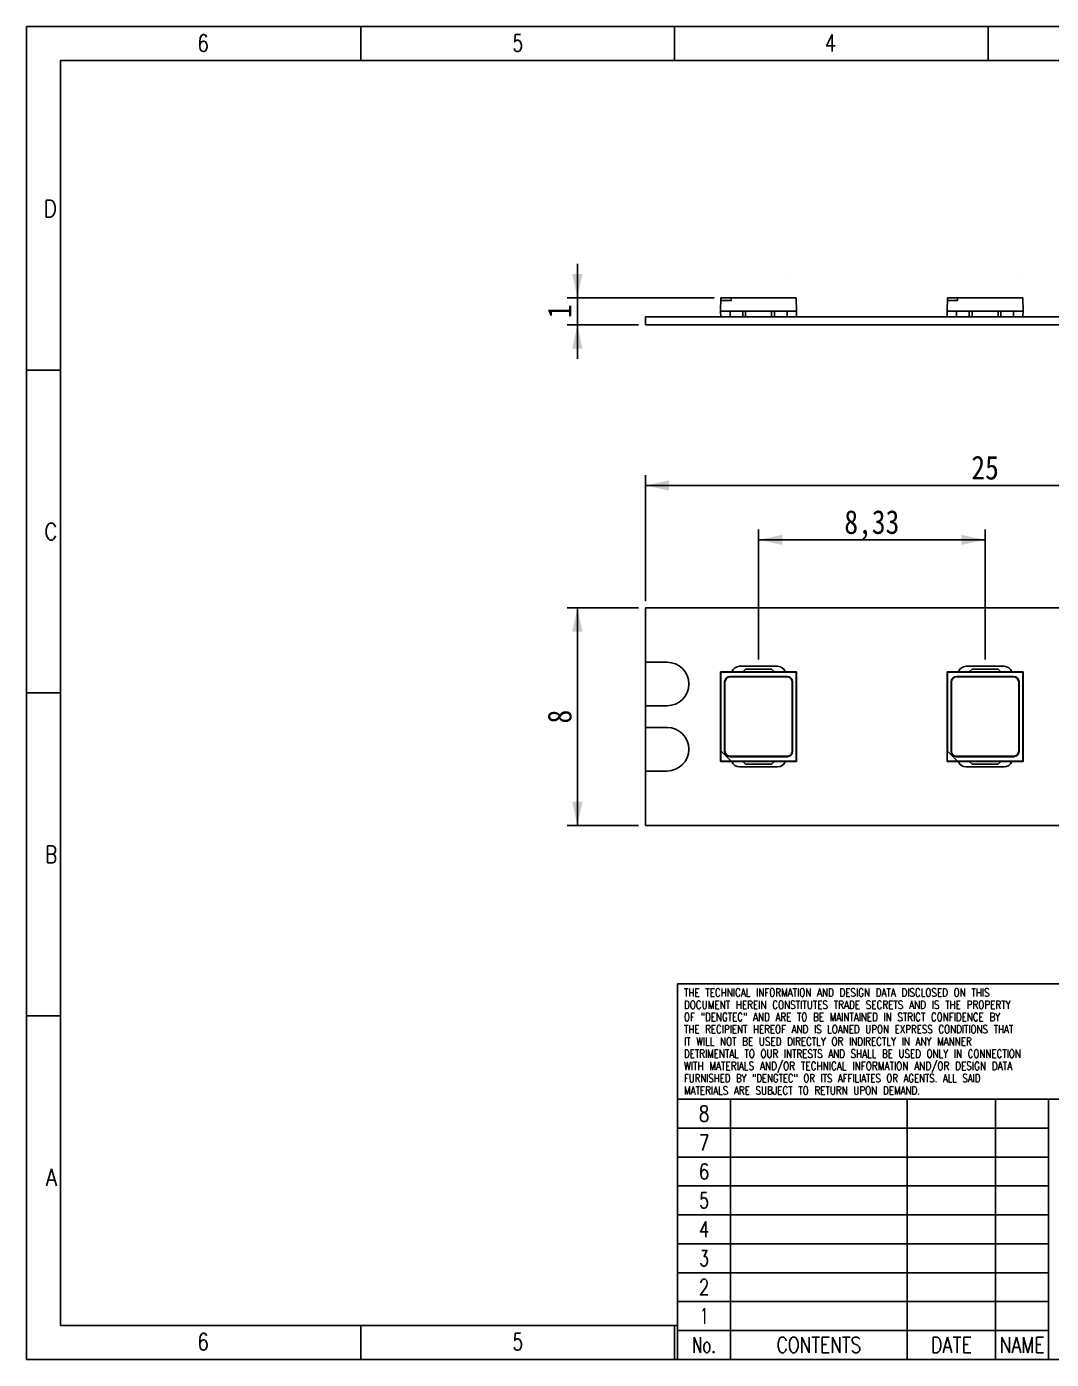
# Model space of a CAD drawing. Extents: x 1.8 to 72.5, y 1.7 to 50.8.
# Drawn here: x 1.75 to 39.45, y 1.75 to 50.75 of the extents above; entities that cross this region are included whole.
import ezdxf
from ezdxf.enums import TextEntityAlignment as Align

# ---------------------------------------------------------------- set-up
doc = ezdxf.new("R2010")
doc.units = 0
doc.header["$LTSCALE"] = 4.08375
doc.layers.get('0').update_dxf_attribs({"linetype": 'CONTINUOUS'})
for name, color, linetype in [('LED_CHIP_2835_BASE2', 7, 'CONTINUOUS'), ('LED_CHIP_2835_ELETRODE_12', 7, 'CONTINUOUS'), ('LED_CHIP_2835_ELETRODE_22', 7, 'CONTINUOUS'), ('LED_CHIP_2835_SLICONE2', 7, 'CONTINUOUS'), ('LS-12V-120-W8-28354', 7, 'CONTINUOUS'), ('LS-12V-120-W8-28359', 7, 'CONTINUOUS'), ('LS-12V-120-W8-2835_PADS2', 7, 'CONTINUOUS'), ('LS-12V-120-W8-2835_PLATE2', 7, 'CONTINUOUS')]:
    doc.layers.add(name, color=color, linetype=linetype)
doc.styles.get("Standard").update_dxf_attribs({"font": 'SIMHEI.SHX', "width": 0.85})
doc.styles.add('TEXTSTYLE_2', font='TXT.TTF')
doc.styles.add('TEXTSTYLE_3', font='TXT.TTF')
doc.styles.add('TEXTSTYLE_5', font='TXT.TTF')
doc.dimstyles.get("Standard").update_dxf_attribs({"dimtxt": 2.5, "dimasz": 2.5, "dimexe": 1.25, "dimexo": 0.625, "dimtad": 1, "dimcen": 2.5, "dimazin": 3, "dimtfac": 1, "dimtmove": 0, "dimatfit": 3})

# ---------------------------------------------------------------- blocks, each defined once
blk = doc.blocks.new('_FILLED')
at = {"color": 0, "linetype": 'BYBLOCK'}
blk.add_solid([(0, 0), (-1, 0.214), (-1, -0.214)], dxfattribs=at)
blk = doc.blocks.new('*D0')
at = {"layer": 'LS-12V-120-W8-28354', "color": 3}
for p, q in [((24.263, 29.381), (21.638, 29.381)), ((22.013, 29.381), (22.013, 25.381)), ((22.013, 21.381), (22.013, 25.381)), ((24.263, 21.381), (21.638, 21.381))]:
    blk.add_line(p, q, dxfattribs=at)
at = {"layer": 'LS-12V-120-W8-28354', "color": 3, "xscale": 0.875, "yscale": 0.875, "zscale": 0.875}
for p, rotation in [((22.013, 29.381), 90), ((22.013, 21.381), 270)]:
    blk.add_blockref('_FILLED', p, dxfattribs=dict(at, rotation=rotation))
at = {"layer": 'LS-12V-120-W8-28354', "color": 3, "width": 0.85}
blk.add_text('8', height=0.875, rotation=90, dxfattribs=at).set_placement((21.794, 25.381), align=Align.CENTER)
blk = doc.blocks.new('*D1')
at = {"layer": 'LS-12V-120-W8-28354', "color": 3}
for p, q in [((24.513, 29.631), (24.513, 34.256)), ((24.513, 33.881), (37.013, 33.881)), ((49.513, 33.881), (37.013, 33.881)), ((49.513, 29.631), (49.513, 34.256))]:
    blk.add_line(p, q, dxfattribs=at)
at = {"layer": 'LS-12V-120-W8-28354', "color": 3, "xscale": 0.875, "yscale": 0.875, "zscale": 0.875, "rotation": 180}
blk.add_blockref('_FILLED', (24.513, 33.881), dxfattribs=at)
at = {"layer": 'LS-12V-120-W8-28354', "color": 3, "xscale": 0.875, "yscale": 0.875, "zscale": 0.875}
blk.add_blockref('_FILLED', (49.513, 33.881), dxfattribs=at)
at = {"layer": 'LS-12V-120-W8-28354', "color": 3, "width": 0.85}
blk.add_text('25', height=0.875, dxfattribs=at).set_placement((37.013, 34.1), align=Align.CENTER)
blk = doc.blocks.new('*D2')
at = {"layer": 'LS-12V-120-W8-28354', "color": 3}
for p, q in [((22.013, 40.784), (22.013, 42.034)), ((22.013, 42.034), (22.013, 40.284)), ((27.043, 40.784), (21.638, 40.784)), ((22.013, 38.534), (22.013, 40.284)), ((24.263, 39.784), (21.638, 39.784)), ((22.013, 39.784), (22.013, 38.534))]:
    blk.add_line(p, q, dxfattribs=at)
at = {"layer": 'LS-12V-120-W8-28354', "color": 3, "xscale": 0.875, "yscale": 0.875, "zscale": 0.875}
for p, rotation in [((22.013, 40.784), 270), ((22.013, 39.784), 90)]:
    blk.add_blockref('_FILLED', p, dxfattribs=dict(at, rotation=rotation))
at = {"layer": 'LS-12V-120-W8-28354', "color": 3, "width": 0.85}
blk.add_text('1', height=0.875, rotation=90, dxfattribs=at).set_placement((21.794, 40.284), align=Align.CENTER)
blk = doc.blocks.new('*D3')
at = {"layer": 'LS-12V-120-W8-28354', "color": 3}
for p, q in [((28.68, 27.481), (28.68, 32.256)), ((28.68, 31.881), (32.846, 31.881)), ((37.013, 31.881), (32.846, 31.881)), ((37.013, 27.481), (37.013, 32.256))]:
    blk.add_line(p, q, dxfattribs=at)
at = {"layer": 'LS-12V-120-W8-28354', "color": 3, "xscale": 0.875, "yscale": 0.875, "zscale": 0.875, "rotation": 180}
blk.add_blockref('_FILLED', (28.68, 31.881), dxfattribs=at)
at = {"layer": 'LS-12V-120-W8-28354', "color": 3, "xscale": 0.875, "yscale": 0.875, "zscale": 0.875}
blk.add_blockref('_FILLED', (37.013, 31.881), dxfattribs=at)
at = {"layer": 'LS-12V-120-W8-28354', "color": 3, "width": 0.85}
blk.add_text('8,33', height=0.875, dxfattribs=at).set_placement((32.846, 32.1), align=Align.CENTER)

msp = doc.modelspace()

# ---------------------------------------------------------------- linework, layer by layer
at = {"color": 7}
for p, q in [((29.895, 41.69), (29.895, 41.69)), ((38.228, 41.69), (38.228, 41.69)), ((29.895, 24.504), (29.895, 24.504)), ((38.228, 24.504), (38.228, 24.504))]:
    msp.add_line(p, q, dxfattribs=at)
at = {"layer": 'LED_CHIP_2835_BASE2', "color": 7}
for p, q in [((27.28, 40.284), (27.293, 40.784)), ((27.29, 40.684), (27.669, 40.684)), ((27.293, 40.784), (30.066, 40.784)), ((27.666, 40.784), (27.669, 40.684)), ((30.08, 40.284), (30.066, 40.784)), ((35.613, 40.284), (35.626, 40.784)), ((35.623, 40.684), (36.002, 40.684)), ((35.626, 40.784), (38.4, 40.784)), ((36, 40.784), (36.002, 40.684)), ((38.413, 40.284), (38.4, 40.784)), ((27.28, 40.284), (27.285, 40.084)), ((27.28, 40.284), (28.1, 40.284)), ((29.26, 40.284), (30.08, 40.284)), ((30.074, 40.084), (30.08, 40.284)), ((35.613, 40.284), (35.618, 40.084)), ((35.613, 40.284), (36.433, 40.284)), ((37.593, 40.284), (38.413, 40.284)), ((38.408, 40.084), (38.413, 40.284)), ((27.28, 27.031), (27.28, 23.731)), ((27.28, 27.031), (27.293, 27.018)), ((27.28, 27.031), (30.08, 27.031)), ((27.293, 27.018), (27.293, 24.118)), ((27.293, 27.018), (30.066, 27.018)), ((30.08, 27.031), (30.066, 27.018)), ((30.066, 23.745), (30.066, 27.018)), ((30.08, 23.731), (30.08, 27.031)), ((35.613, 27.031), (35.613, 23.731)), ((35.613, 27.031), (35.626, 27.018)), ((35.613, 27.031), (38.413, 27.031)), ((35.626, 27.018), (35.626, 24.118)), ((35.626, 27.018), (38.4, 27.018)), ((38.413, 27.031), (38.4, 27.018)), ((38.4, 23.745), (38.4, 27.018)), ((38.413, 23.731), (38.413, 27.031)), ((27.43, 26.655), (27.43, 24.108)), ((27.43, 26.655), (27.443, 26.655)), ((27.63, 26.855), (27.63, 26.841)), ((29.73, 26.855), (27.63, 26.855)), ((29.73, 26.855), (29.73, 26.841)), ((29.93, 26.655), (29.916, 26.655)), ((29.93, 24.108), (29.93, 26.655)), ((35.763, 26.655), (35.763, 24.108)), ((35.763, 26.655), (35.777, 26.655)), ((35.963, 26.855), (35.963, 26.841)), ((38.063, 26.855), (35.963, 26.855)), ((38.063, 26.855), (38.063, 26.841)), ((38.263, 26.655), (38.249, 26.655)), ((38.263, 24.108), (38.263, 26.655)), ((27.29, 23.742), (27.29, 24.121)), ((27.669, 23.742), (27.29, 24.121)), ((27.43, 24.108), (27.443, 24.108)), ((29.93, 24.108), (29.916, 24.108)), ((35.623, 24.121), (36.002, 23.742)), ((35.623, 23.742), (35.623, 24.121)), ((35.763, 24.108), (35.777, 24.108)), ((38.263, 24.108), (38.249, 24.108)), ((27.28, 23.731), (27.29, 23.742)), ((27.28, 23.731), (30.08, 23.731)), ((27.29, 23.742), (27.669, 23.742)), ((27.63, 23.908), (27.63, 23.922)), ((27.63, 23.908), (29.73, 23.908)), ((30.066, 23.745), (27.666, 23.745)), ((29.73, 23.908), (29.73, 23.922)), ((30.08, 23.731), (30.066, 23.745)), ((35.613, 23.731), (35.623, 23.742)), ((35.613, 23.731), (38.413, 23.731)), ((35.623, 23.742), (36.002, 23.742)), ((35.963, 23.908), (35.963, 23.922)), ((35.963, 23.908), (38.063, 23.908)), ((38.4, 23.745), (36, 23.745)), ((38.063, 23.908), (38.063, 23.922)), ((38.413, 23.731), (38.4, 23.745))]:
    msp.add_line(p, q, dxfattribs=at)
for centre, start, end in [((27.63, 26.655), 90, 180), ((29.73, 26.655), 0, 90), ((35.963, 26.655), 90, 180), ((38.063, 26.655), 0, 90), ((27.63, 24.108), 180, 270), ((29.73, 24.108), 270, 360), ((35.963, 24.108), 180, 270), ((38.063, 24.108), 270, 360)]:
    msp.add_arc(centre, 0.2, start, end, dxfattribs=at)
at = {"layer": 'LED_CHIP_2835_ELETRODE_12', "color": 7}
for p, q in [((27.63, 40.284), (27.63, 40.084)), ((27.63, 40.284), (29.73, 40.284)), ((28.1, 40.284), (28.1, 40.084)), ((28.2, 40.084), (28.2, 40.284)), ((29.16, 40.284), (29.16, 40.084)), ((29.26, 40.284), (29.26, 40.084)), ((29.73, 40.284), (29.73, 40.084)), ((35.963, 40.284), (35.963, 40.084)), ((35.963, 40.284), (38.063, 40.284)), ((36.433, 40.284), (36.433, 40.084)), ((36.533, 40.084), (36.533, 40.284)), ((37.493, 40.284), (37.493, 40.084)), ((37.593, 40.284), (37.593, 40.084)), ((38.063, 40.284), (38.063, 40.084)), ((28.1, 23.731), (27.63, 23.731)), ((28.1, 23.731), (28.2, 23.631)), ((29.16, 23.631), (28.2, 23.631)), ((29.16, 23.631), (29.26, 23.731)), ((29.73, 23.731), (29.26, 23.731)), ((36.433, 23.731), (35.963, 23.731)), ((36.433, 23.731), (36.533, 23.631)), ((37.493, 23.631), (36.533, 23.631)), ((37.493, 23.631), (37.593, 23.731)), ((38.063, 23.731), (37.593, 23.731))]:
    msp.add_line(p, q, dxfattribs=at)
at = {"layer": 'LED_CHIP_2835_ELETRODE_22', "color": 7}
for p, q in [((27.63, 27.031), (28.1, 27.031)), ((28.2, 27.131), (28.1, 27.031)), ((28.2, 27.131), (29.16, 27.131)), ((29.26, 27.031), (29.16, 27.131)), ((29.26, 27.031), (29.73, 27.031)), ((35.963, 27.031), (36.433, 27.031)), ((36.533, 27.131), (36.433, 27.031)), ((36.533, 27.131), (37.493, 27.131)), ((37.593, 27.031), (37.493, 27.131)), ((37.593, 27.031), (38.063, 27.031))]:
    msp.add_line(p, q, dxfattribs=at)
at = {"layer": 'LED_CHIP_2835_SLICONE2', "color": 7}
for p, q in [((27.443, 26.655), (27.443, 24.108)), ((29.73, 26.841), (27.63, 26.841)), ((29.916, 24.108), (29.916, 26.655)), ((35.777, 26.655), (35.777, 24.108)), ((38.063, 26.841), (35.963, 26.841)), ((38.249, 24.108), (38.249, 26.655)), ((27.63, 23.922), (29.73, 23.922)), ((35.963, 23.922), (38.063, 23.922))]:
    msp.add_line(p, q, dxfattribs=at)
for centre, start, end in [((27.63, 26.655), 90, 180), ((29.73, 26.655), 0, 90), ((35.963, 26.655), 90, 180), ((38.063, 26.655), 0, 90), ((27.63, 24.108), 180, 270), ((29.73, 24.108), 270, 360), ((35.963, 24.108), 180, 270), ((38.063, 24.108), 270, 360)]:
    msp.add_arc(centre, 0.186, start, end, dxfattribs=at)
at = {"layer": 'LS-12V-120-W8-28359', "color": 7}
for p, q in [((1.75, 1.75), (1.75, 50.75)), ((1.75, 50.75), (72.5, 50.75)), ((14.042, 49.5), (14.042, 50.75)), ((25.583, 49.5), (25.583, 50.75)), ((37.125, 49.5), (37.125, 50.75)), ((3, 3), (3, 49.5)), ((3, 49.5), (71.25, 49.5)), ((3, 38.125), (1.75, 38.125)), ((3, 26.25), (1.75, 26.25)), ((3, 14.375), (1.75, 14.375)), ((3, 3), (25.7, 3)), ((14.042, 3), (14.042, 1.75)), ((25.583, 3), (25.583, 1.75)), ((1.75, 1.75), (72.5, 1.75))]:
    msp.add_line(p, q, dxfattribs=at)
at = {"layer": 'LS-12V-120-W8-28359', "color": 3}
for p, q in [((25.7, 15.562), (72.5, 15.562)), ((25.7, 15.562), (25.7, 1.75)), ((25.7, 11.312), (72.5, 11.312)), ((27.65, 11.312), (27.65, 1.75)), ((34.15, 11.312), (34.15, 1.75)), ((37.4, 11.312), (37.4, 1.75)), ((39.35, 11.312), (39.35, 1.75)), ((25.7, 10.25), (39.35, 10.25)), ((25.7, 9.187), (39.35, 9.187)), ((25.7, 8.125), (39.35, 8.125)), ((25.7, 7.062), (39.35, 7.062)), ((25.7, 6), (39.35, 6)), ((25.7, 4.937), (39.35, 4.937)), ((25.7, 3.875), (39.35, 3.875)), ((25.7, 2.812), (39.35, 2.812)), ((25.7, 1.75), (72.5, 1.75))]:
    msp.add_line(p, q, dxfattribs=at)
at = {"layer": 'LS-12V-120-W8-2835_PADS2', "color": 7}
for p, q in [((24.513, 27.381), (24.513, 25.781)), ((25.313, 27.381), (24.513, 27.381)), ((29.38, 27.231), (27.98, 27.231)), ((37.713, 27.231), (36.313, 27.231)), ((24.513, 25.781), (25.313, 25.781)), ((24.513, 24.981), (24.513, 23.381)), ((25.313, 24.981), (24.513, 24.981)), ((27.98, 23.531), (29.38, 23.531)), ((36.313, 23.531), (37.713, 23.531)), ((24.513, 23.381), (25.313, 23.381))]:
    msp.add_line(p, q, dxfattribs=at)
for centre, radius, start, end in [((25.313, 26.581), 0.8, 270, 90), ((27.98, 26.931), 0.3, 90, 160.3288), ((29.38, 26.931), 0.3, 19.6712, 90), ((36.313, 26.931), 0.3, 90, 160.3288), ((37.713, 26.931), 0.3, 19.6712, 90), ((25.313, 24.181), 0.8, 270, 90), ((27.98, 23.831), 0.3, 199.6712, 270), ((29.38, 23.831), 0.3, 270, 340.3288), ((36.313, 23.831), 0.3, 199.6712, 270), ((37.713, 23.831), 0.3, 270, 340.3288)]:
    msp.add_arc(centre, radius, start, end, dxfattribs=at)
at = {"layer": 'LS-12V-120-W8-2835_PLATE2', "color": 7}
for p, q in [((24.513, 40.084), (24.513, 39.784)), ((24.513, 40.084), (49.513, 40.084)), ((24.513, 39.784), (49.513, 39.784)), ((24.513, 29.381), (24.513, 27.381)), ((49.513, 29.381), (24.513, 29.381)), ((24.513, 27.381), (25.313, 27.381)), ((29.38, 27.231), (27.98, 27.231)), ((37.713, 27.231), (36.313, 27.231)), ((24.513, 25.781), (24.513, 24.981)), ((24.513, 25.781), (25.313, 25.781)), ((24.513, 24.981), (25.313, 24.981)), ((27.98, 23.531), (29.38, 23.531)), ((36.313, 23.531), (37.713, 23.531)), ((24.513, 23.381), (24.513, 21.381)), ((24.513, 23.381), (25.313, 23.381)), ((24.513, 21.381), (49.513, 21.381))]:
    msp.add_line(p, q, dxfattribs=at)
for centre, radius, start, end in [((25.313, 26.581), 0.8, 270, 90), ((27.98, 26.931), 0.3, 90, 160.4494), ((29.38, 26.931), 0.3, 19.5506, 90), ((36.313, 26.931), 0.3, 90, 160.4494), ((37.713, 26.931), 0.3, 19.5506, 90), ((25.313, 24.181), 0.8, 270, 90), ((27.98, 23.831), 0.3, 199.5506, 270), ((29.38, 23.831), 0.3, 270, 340.4494), ((36.313, 23.831), 0.3, 199.5506, 270), ((37.713, 23.831), 0.3, 270, 340.4494)]:
    msp.add_arc(centre, radius, start, end, dxfattribs=at)

# ---------------------------------------------------------------- texts
at = {"layer": 'LS-12V-120-W8-28359', "color": 7, "style": 'TEXTSTYLE_2'}
for s, width, p in [('6', 0.785714, (8.454, 49.832)), ('4', 0.785714, (31.538, 49.832)), ('D', 0.904762, (2.875, 43.75)), ('C', 0.833333, (2.875, 31.875)), ('B', 0.785714, (2.875, 20)), ('A', 0.857143, (2.875, 8.125)), ('6', 0.785714, (8.454, 2.082))]:
    msp.add_text(s, height=0.625, dxfattribs=dict(at, width=width)).set_placement(p, align=Align.RIGHT)
at = {"layer": 'LS-12V-120-W8-28359', "color": 7, "style": 'TEXTSTYLE_2', "width": 0.714286}
for p in [(19.629, 49.832), (19.629, 2.082)]:
    msp.add_text('5', height=0.625, dxfattribs=at).set_placement(p)
at = {"layer": 'LS-12V-120-W8-28359', "color": 3, "style": 'TEXTSTYLE_3'}
for s, width, p in [('THE TECHNICAL INFORMATION AND DESIGN DATA DISCLOSED ON THIS', 0.786118, (25.934, 15.087)), ('DOCUMENT HEREIN CONSTITUTES TRADE SECRETS AND IS THE PROPERTY', 0.790398, (25.934, 14.637)), ('OF "DENGTEC" AND ARE TO BE MAINTAINED IN STRICT CONFIDENCE BY', 0.782592, (25.934, 14.187)), ('THE RECIPIENT HEREOF AND IS LOANED UPON EXPRESS CONDITIONS THAT', 0.779289, (25.934, 13.737)), ('IT WILL NOT BE USED DIRECTLY OR INDIRECTLY IN ANY MANNER ', 0.784879, (25.934, 13.287)), ('WITH MATERIALS AND/OR TECHNICAL INFORMATION AND/OR DESIGN DATA', 0.797619, (25.934, 12.387)), ('DETRIMENTAL TO OUR INTRESTS AND SHALL BE USED ONLY IN CONNECTION ', 0.780586, (25.934, 12.837)), ('FURNISHED BY "DENGTEC" OR ITS AFFILIATES OR AGENTS. ALL SAID', 0.76746, (25.934, 11.937)), ('MATERIALS ARE SUBJECT TO RETURN UPON DEMAND.', 0.785714, (25.934, 11.487))]:
    msp.add_text(s, height=0.3, dxfattribs=dict(at, width=width)).set_placement(p)
at = {"layer": 'LS-12V-120-W8-28359', "color": 3, "style": 'TEXTSTYLE_5'}
for s, width, p in [('8', 0.785714, (26.675, 10.494)), ('7', 0.785714, (26.675, 9.431)), ('6', 0.785714, (26.675, 8.369)), ('5', 0.714286, (26.675, 7.306)), ('4', 0.785714, (26.675, 6.244)), ('3', 0.714286, (26.675, 5.181)), ('2', 0.785714, (26.675, 4.119)), ('1', 0.571429, (26.675, 3.056)), ('No.', 0.690476, (26.675, 1.994)), ('CONTENTS', 0.800595, (30.9, 1.994)), ('DATE', 0.833333, (35.775, 1.994)), ('NAME', 0.803571, (38.375, 1.994))]:
    msp.add_text(s, height=0.575, dxfattribs=dict(at, width=width)).set_placement(p, align=Align.CENTER)

# ---------------------------------------------------------------- dimensions: what is measured, and where the dimension line sits
at = {"layer": 'LS-12V-120-W8-28354', "color": 3}
for base, p1, p2, angle, picture, middle in [((22.013, 40.784), (24.263, 39.784), (27.043, 40.784), 90, '*D2', (21.523, 39.952)), ((22.013, 21.381), (24.263, 29.381), (24.263, 21.381), 270, '*D0', (21.523, 25.049))]:
    dim = msp.add_linear_dim(base=base, p1=p1, p2=p2, angle=angle, dimstyle='Standard', dxfattribs=at)
    dim.commit()
    dim.dimension.update_dxf_attribs({"geometry": picture, "text_midpoint": middle, "dimtype": 128})
for base, p1, p2, picture, middle in [((49.513, 33.881), (24.513, 29.631), (49.513, 29.631), '*D1', (36.269, 34.538)), ((37.013, 31.881), (28.68, 27.481), (37.013, 27.481), '*D3', (31.359, 32.538))]:
    dim = msp.add_linear_dim(base=base, p1=p1, p2=p2, dimstyle='Standard', dxfattribs=at)
    dim.commit()
    dim.dimension.update_dxf_attribs({"geometry": picture, "text_midpoint": middle, "dimtype": 128})

doc.saveas('drawing.dxf')
